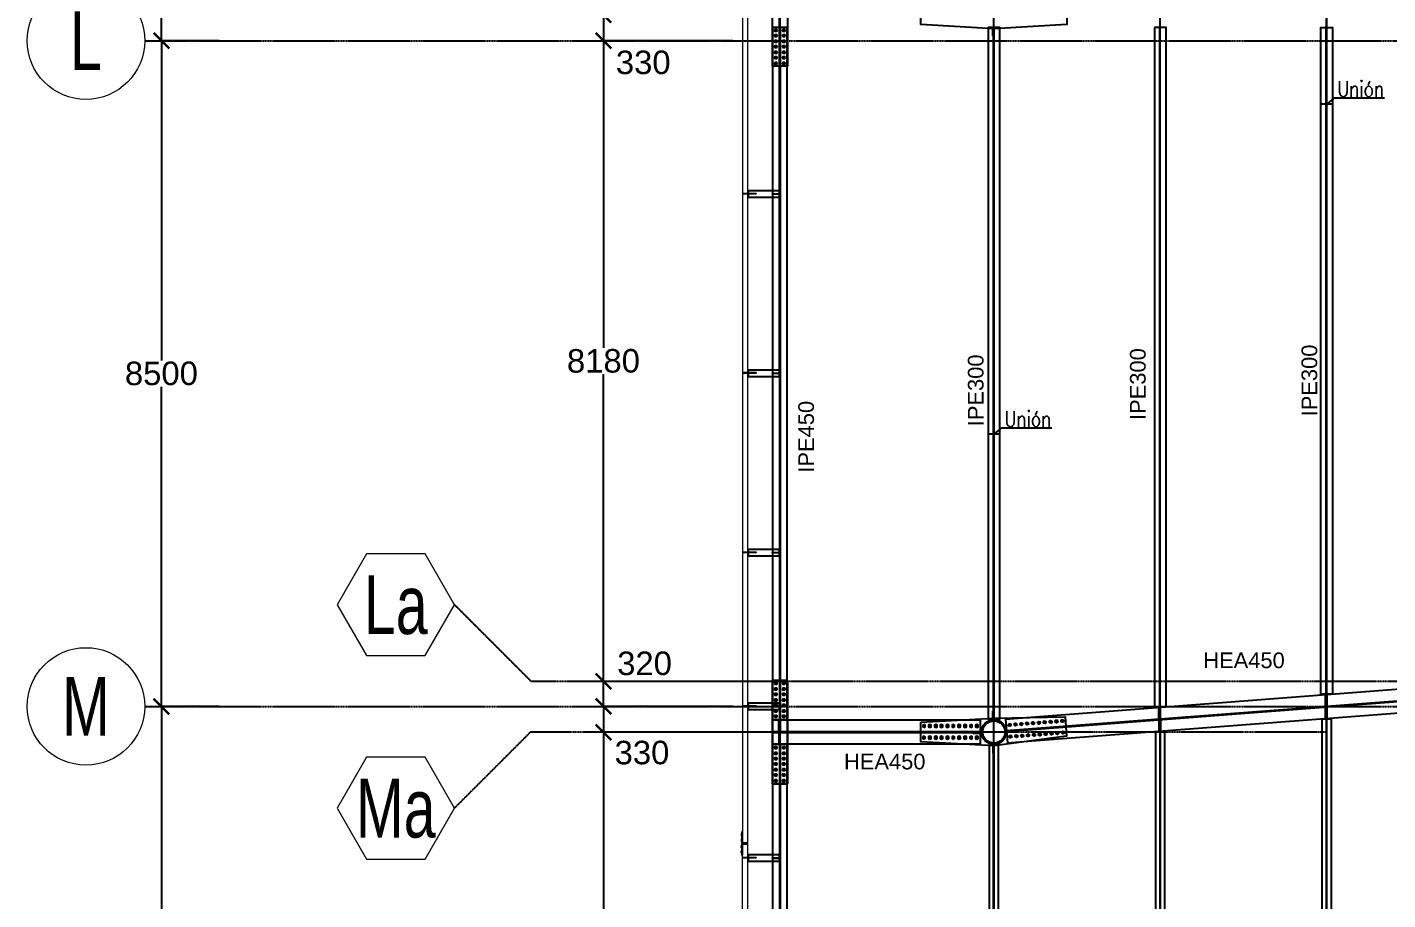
# Model space of a CAD drawing. Header units: millimetres. Extents: x -12345 to 95575, y -10691 to 31862.
# Drawn here: x -12345 to 5030, y 6031 to 17172 of the extents above; entities that cross this region are included whole.
import ezdxf
from ezdxf.enums import TextEntityAlignment as Align

# ---------------------------------------------------------------- set-up
doc = ezdxf.new("R2010")
doc.units = ezdxf.units.MM
doc.header["$LTSCALE"] = 0.9
doc.linetypes.add('DXK_LINE_DOT3', pattern=[5.9187, 2.979, -0.9799, 0.9799, -0.9799])
doc.layers.get('0').update_dxf_attribs({"color": 255})
for name, color, linetype, lineweight in [('0-1', 7, 'Continuous', 5), ('E_COLUMNAS-1', 1, 'Continuous', 25), ('E_TEXTO', 3, 'Continuous', 9), ('HCB_EJES', 1, 'DXK_LINE_DOT3', 9)]:
    doc.layers.add(name, color=color, linetype=linetype, lineweight=lineweight)
for name, color, linetype in [('COTAS', 8, 'Continuous'), ('HCB-EJES', 1, 'Continuous'), ('HCB-ROTULOS', 2, 'Continuous'), ('HCB_ALMA', 8, 'Continuous'), ('HCB_VIGAS', 4, 'Continuous'), ('UNIÒN', 6, 'Continuous')]:
    doc.layers.add(name, color=color, linetype=linetype)
doc.styles.add('CNI_COTAS', font='romans.shx', dxfattribs={"width": 0.8})
doc.styles.add('VERDANA', font='arial.ttf')
doc.dimstyles.new('1.125', dxfattribs={"dimscale": 0, "dimtxt": 300, "dimasz": 200, "dimexe": 4, "dimexo": 4, "dimgap": 15, "dimtad": 0, "dimdec": 0, "dimzin": 4, "dimdsep": 46, "dimtxsty": 'VERDANA', "dimblk": 'ARCHTICK', "dimcen": -10, "dimclrd": 256, "dimclrt": 3, "dimadec": 0, "dimazin": 0, "dimtfac": 1, "dimtdec": 0, "dimtmove": 2, "dimatfit": 0, "dimldrblk": 'OBLIQUE', "dimfxl": 0.05, "dimtolj": 1, "dimtzin": 0, "dimarcsym": 0})
doc.dimstyles.new('UNIÒN', dxfattribs={"dimscale": 0, "dimtxt": 200, "dimasz": 60, "dimexe": 4, "dimexo": 4, "dimgap": 15, "dimtad": 1, "dimdec": 0, "dimzin": 4, "dimdsep": 46, "dimtxsty": 'CNI_COTAS', "dimcen": -0.09, "dimclrd": 6, "dimclrt": 3, "dimadec": 0, "dimazin": 0, "dimtfac": 1, "dimtdec": 0, "dimtmove": 2, "dimatfit": 0, "dimfxl": 0.05, "dimtolj": 1, "dimtzin": 0, "dimarcsym": 0})

# ---------------------------------------------------------------- blocks, each defined once
blk = doc.blocks.new('_ArchTick')
at = {"color": 0, "linetype": 'ByBlock', "const_width": 0.15}
blk.add_lwpolyline([(-0.5, -0.5), (0.5, 0.5)], dxfattribs=at)
blk = doc.blocks.new('*D101')
at = {"layer": 'COTAS', "color": 0, "lineweight": -2, "transparency": 16777216}
for p, q in [((-3334, 8170), (-4990, 8170)), ((-3334, 1600), (-4990, 1600))]:
    blk.add_line(p, q, dxfattribs=at)
at = {"layer": 'COTAS', "lineweight": -2, "transparency": 16777216}
for p, q in [((-4986, 8170), (-4986, 5053)), ((-4986, 1600), (-4986, 4717))]:
    blk.add_line(p, q, dxfattribs=at)
at = {"layer": 'Defpoints', "color": 0, "transparency": 16777216}
for p in [(-4986, 8170), (-3330, 8170), (-3330, 1600)]:
    blk.add_point(p, dxfattribs=at)
at = {"layer": 'COTAS', "lineweight": -2, "transparency": 16777216, "xscale": 200, "yscale": 200, "zscale": 200}
for p, rotation in [((-4986, 8170), 90), ((-4986, 1600), 270)]:
    blk.add_blockref('_ArchTick', p, dxfattribs=dict(at, rotation=rotation))
at = {"layer": 'COTAS', "color": 3, "transparency": 16777216, "insert": (-4986, 4885), "char_height": 300, "attachment_point": 5, "rotation": 0.1, "style": 'VERDANA'}
blk.add_mtext('\\A1;6570', dxfattribs=at)
blk = doc.blocks.new('_Oblique')
at = {"color": 0, "linetype": 'ByBlock', "lineweight": -2}
blk.add_line((-0.5, -0.5), (0.5, 0.5), dxfattribs=at)
blk = doc.blocks.new('*D102')
at = {"layer": 'COTAS', "color": 0, "lineweight": -2, "transparency": 16777216}
for p, q in [((-3334, 17000), (-4990, 17000)), ((-3334, 8820), (-4990, 8820))]:
    blk.add_line(p, q, dxfattribs=at)
at = {"layer": 'COTAS', "lineweight": -2, "transparency": 16777216}
for p, q in [((-4986, 17000), (-4986, 13078)), ((-4986, 8820), (-4986, 12742))]:
    blk.add_line(p, q, dxfattribs=at)
at = {"layer": 'Defpoints', "color": 0, "transparency": 16777216}
for p in [(-4986, 17000), (-3330, 17000), (-3330, 8820)]:
    blk.add_point(p, dxfattribs=at)
at = {"layer": 'COTAS', "lineweight": -2, "transparency": 16777216, "xscale": 200, "yscale": 200, "zscale": 200}
for p, rotation in [((-4986, 17000), 90), ((-4986, 8820), 270)]:
    blk.add_blockref('_ArchTick', p, dxfattribs=dict(at, rotation=rotation))
at = {"layer": 'COTAS', "color": 3, "transparency": 16777216, "insert": (-4986, 12910), "char_height": 300, "attachment_point": 5, "rotation": 0.1, "style": 'VERDANA'}
blk.add_mtext('\\A1;8180', dxfattribs=at)
blk = doc.blocks.new('*D76')
at = {"layer": 'COTAS', "lineweight": -2, "transparency": 16777216}
for p, q in [((-4986, 8500), (-4986, 8700)), ((-4986, 8500), (-4986, 8170)), ((-4986, 8170), (-4986, 7970))]:
    blk.add_line(p, q, dxfattribs=at)
at = {"layer": 'COTAS', "color": 0, "lineweight": -2, "transparency": 16777216}
for p, q in [((-3334, 8500), (-4990, 8500)), ((-3334, 8170), (-4990, 8170))]:
    blk.add_line(p, q, dxfattribs=at)
at = {"layer": 'Defpoints', "color": 0, "transparency": 16777216}
for p in [(-3330, 8500), (-4986, 8170), (-3330, 8170)]:
    blk.add_point(p, dxfattribs=at)
at = {"layer": 'COTAS', "lineweight": -2, "transparency": 16777216, "xscale": 200, "yscale": 200, "zscale": 200}
for p, rotation in [((-4986, 8500), 270), ((-4986, 8170), 90)]:
    blk.add_blockref('_ArchTick', p, dxfattribs=dict(at, rotation=rotation))
at = {"layer": 'COTAS', "color": 3, "transparency": 16777216, "insert": (-4494, 7909), "char_height": 300, "attachment_point": 5, "rotation": 0.1, "style": 'VERDANA'}
blk.add_mtext('\\A1;330', dxfattribs=at)
blk = doc.blocks.new('*D77')
at = {"layer": 'COTAS', "lineweight": -2, "transparency": 16777216}
for p, q in [((-4986, 8820), (-4986, 9020)), ((-4986, 8500), (-4986, 8820)), ((-4986, 8500), (-4986, 8300))]:
    blk.add_line(p, q, dxfattribs=at)
at = {"layer": 'COTAS', "color": 0, "lineweight": -2, "transparency": 16777216}
for p, q in [((-3334, 8820), (-4990, 8820)), ((-3334, 8500), (-4990, 8500))]:
    blk.add_line(p, q, dxfattribs=at)
at = {"layer": 'Defpoints', "color": 0, "transparency": 16777216}
for p in [(-4986, 8820), (-3330, 8820), (-3330, 8500)]:
    blk.add_point(p, dxfattribs=at)
at = {"layer": 'COTAS', "lineweight": -2, "transparency": 16777216, "xscale": 200, "yscale": 200, "zscale": 200}
for p, rotation in [((-4986, 8820), 270), ((-4986, 8500), 90)]:
    blk.add_blockref('_ArchTick', p, dxfattribs=dict(at, rotation=rotation))
at = {"layer": 'COTAS', "color": 3, "transparency": 16777216, "insert": (-4461, 9048), "char_height": 300, "attachment_point": 5, "rotation": 0.1, "style": 'VERDANA'}
blk.add_mtext('\\A1;320', dxfattribs=at)
blk = doc.blocks.new('*D83')
at = {"layer": 'COTAS', "lineweight": -2, "transparency": 16777216}
for p, q in [((-4986, 17330), (-4986, 17530)), ((-4986, 17330), (-4986, 17000)), ((-4986, 17000), (-4986, 16800))]:
    blk.add_line(p, q, dxfattribs=at)
at = {"layer": 'COTAS', "color": 0, "lineweight": -2, "transparency": 16777216}
for p, q in [((-3334, 17330), (-4990, 17330)), ((-3334, 17000), (-4990, 17000))]:
    blk.add_line(p, q, dxfattribs=at)
at = {"layer": 'Defpoints', "color": 0, "transparency": 16777216}
for p in [(-3330, 17330), (-4986, 17000), (-3330, 17000)]:
    blk.add_point(p, dxfattribs=at)
at = {"layer": 'COTAS', "lineweight": -2, "transparency": 16777216, "xscale": 200, "yscale": 200, "zscale": 200}
for p, rotation in [((-4986, 17330), 270), ((-4986, 17000), 90)]:
    blk.add_blockref('_ArchTick', p, dxfattribs=dict(at, rotation=rotation))
at = {"layer": 'COTAS', "color": 3, "transparency": 16777216, "insert": (-4478, 16721), "char_height": 300, "attachment_point": 5, "rotation": 0.1, "style": 'VERDANA'}
blk.add_mtext('\\A1;330', dxfattribs=at)
blk = doc.blocks.new('*D85')
at = {"layer": 'COTAS', "color": 0, "lineweight": -2, "transparency": 16777216}
for p, q in [((-9892, 25500), (-10635, 25500)), ((-9892, 17000), (-10635, 17000))]:
    blk.add_line(p, q, dxfattribs=at)
at = {"layer": 'COTAS', "lineweight": -2, "transparency": 16777216}
for p, q in [((-10631, 25500), (-10631, 21418)), ((-10631, 17000), (-10631, 21082))]:
    blk.add_line(p, q, dxfattribs=at)
at = {"layer": 'Defpoints', "color": 0, "transparency": 16777216}
for p in [(-10631, 25500), (-9888, 25500), (-9888, 17000)]:
    blk.add_point(p, dxfattribs=at)
at = {"layer": 'COTAS', "lineweight": -2, "transparency": 16777216, "xscale": 200, "yscale": 200, "zscale": 200}
for p, rotation in [((-10631, 25500), 90), ((-10631, 17000), 270)]:
    blk.add_blockref('_ArchTick', p, dxfattribs=dict(at, rotation=rotation))
at = {"layer": 'COTAS', "color": 3, "transparency": 16777216, "insert": (-10631, 21250), "char_height": 300, "attachment_point": 5, "rotation": 0.1, "style": 'VERDANA'}
blk.add_mtext('\\A1;8500', dxfattribs=at)
blk = doc.blocks.new('*D86')
at = {"layer": 'COTAS', "color": 0, "lineweight": -2, "transparency": 16777216}
for p, q in [((-9892, 17000), (-10635, 17000)), ((-9892, 8500), (-10635, 8500))]:
    blk.add_line(p, q, dxfattribs=at)
at = {"layer": 'COTAS', "lineweight": -2, "transparency": 16777216}
for p, q in [((-10631, 17000), (-10631, 12918)), ((-10631, 8500), (-10631, 12582))]:
    blk.add_line(p, q, dxfattribs=at)
at = {"layer": 'Defpoints', "color": 0, "transparency": 16777216}
for p in [(-9888, 17000), (-10631, 8500), (-9888, 8500)]:
    blk.add_point(p, dxfattribs=at)
at = {"layer": 'COTAS', "lineweight": -2, "transparency": 16777216, "xscale": 200, "yscale": 200, "zscale": 200}
for p, rotation in [((-10631, 17000), 90), ((-10631, 8500), 270)]:
    blk.add_blockref('_ArchTick', p, dxfattribs=dict(at, rotation=rotation))
at = {"layer": 'COTAS', "color": 3, "transparency": 16777216, "insert": (-10631, 12750), "char_height": 300, "attachment_point": 5, "rotation": 0.1, "style": 'VERDANA'}
blk.add_mtext('\\A1;8500', dxfattribs=at)
blk = doc.blocks.new('*D87')
at = {"layer": 'COTAS', "color": 0, "lineweight": -2, "transparency": 16777216}
for p, q in [((-9892, 8500), (-10635, 8500)), ((-9892, 0), (-10635, 0))]:
    blk.add_line(p, q, dxfattribs=at)
at = {"layer": 'COTAS', "lineweight": -2, "transparency": 16777216}
for p, q in [((-10631, 8500), (-10631, 4418)), ((-10631, 0), (-10631, 4082))]:
    blk.add_line(p, q, dxfattribs=at)
at = {"layer": 'Defpoints', "color": 0, "transparency": 16777216}
for p in [(-10631, 8500), (-9888, 8500), (-9888, 0)]:
    blk.add_point(p, dxfattribs=at)
at = {"layer": 'COTAS', "lineweight": -2, "transparency": 16777216, "xscale": 200, "yscale": 200, "zscale": 200}
for p, rotation in [((-10631, 8500), 90), ((-10631, 0), 270)]:
    blk.add_blockref('_ArchTick', p, dxfattribs=dict(at, rotation=rotation))
at = {"layer": 'COTAS', "color": 3, "transparency": 16777216, "insert": (-10631, 4250), "char_height": 300, "attachment_point": 5, "rotation": 0.1, "style": 'VERDANA'}
blk.add_mtext('\\A1;8500', dxfattribs=at)

msp = doc.modelspace()

# ---------------------------------------------------------------- linework, layer by layer
at = {"color": 1, "linetype": 'Continuous'}
for centre, radius, start, end in [((-2783.1, 17132.5), 11, 108, 288), ((-2783.1, 17062.5), 11, 108, 288), ((-2783.1, 17132.5), 10, 0, 180), ((-2783.1, 17132.5), 10, 180, 0), ((-2783.1, 17062.5), 10, 0, 180), ((-2783.1, 17062.5), 10, 180, 0), ((-2783.1, 17132.5), 11, 288, 108), ((-2783.1, 17062.5), 11, 288, 108), ((-2683.1, 17132.5), 11, 108, 288), ((-2683.1, 17062.5), 11, 108, 288), ((-2683.1, 17132.5), 10, 0, 180), ((-2683.1, 17132.5), 10, 180, 0), ((-2683.1, 17062.5), 10, 0, 180), ((-2683.1, 17062.5), 10, 180, 0), ((-2683.1, 17132.5), 11, 288, 108), ((-2683.1, 17062.5), 11, 288, 108), ((-2783.1, 16992.5), 11, 108, 288), ((-2783.1, 16922.5), 11, 108, 288), ((-2783.1, 16852.5), 11, 108, 288), ((-2783.1, 16992.5), 10, 0, 180), ((-2783.1, 16992.5), 10, 180, 0), ((-2783.1, 16922.5), 10, 0, 180), ((-2783.1, 16922.5), 10, 180, 0), ((-2783.1, 16852.5), 10, 0, 180), ((-2783.1, 16992.5), 11, 288, 108), ((-2783.1, 16922.5), 11, 288, 108), ((-2783.1, 16852.5), 11, 288, 108), ((-2683.1, 16992.5), 11, 108, 288), ((-2683.1, 16922.5), 11, 108, 288), ((-2683.1, 16852.5), 11, 108, 288), ((-2683.1, 16992.5), 10, 0, 180), ((-2683.1, 16992.5), 10, 180, 0), ((-2683.1, 16922.5), 10, 0, 180), ((-2683.1, 16922.5), 10, 180, 0), ((-2683.1, 16852.5), 10, 0, 180), ((-2683.1, 16992.5), 11, 288, 108), ((-2683.1, 16922.5), 11, 288, 108), ((-2683.1, 16852.5), 11, 288, 108), ((-2783.1, 16782.5), 11, 108, 288), ((-2783.1, 16712.5), 11, 108, 288), ((-2783.1, 16852.5), 10, 180, 0), ((-2783.1, 16782.5), 10, 0, 180), ((-2783.1, 16782.5), 10, 180, 0), ((-2783.1, 16712.5), 10, 0, 180), ((-2783.1, 16712.5), 10, 180, 0), ((-2783.1, 16782.5), 11, 288, 108), ((-2783.1, 16712.5), 11, 288, 108), ((-2683.1, 16782.5), 11, 108, 288), ((-2683.1, 16712.5), 11, 108, 288), ((-2683.1, 16852.5), 10, 180, 0), ((-2683.1, 16782.5), 10, 0, 180), ((-2683.1, 16782.5), 10, 180, 0), ((-2683.1, 16712.5), 10, 0, 180), ((-2683.1, 16712.5), 10, 180, 0), ((-2683.1, 16782.5), 11, 288, 108), ((-2683.1, 16712.5), 11, 288, 108), ((-2783.3, 8793.2), 11, 108, 288), ((-2783.3, 8723.2), 11, 108, 288), ((-2783.3, 8793.2), 10, 0, 180), ((-2783.3, 8793.2), 10, 180, 0), ((-2783.3, 8723.2), 10, 0, 180), ((-2783.3, 8723.2), 10, 180, 0), ((-2783.3, 8793.2), 11, 288, 108), ((-2783.3, 8723.2), 11, 288, 108), ((-2683.3, 8793.2), 11, 108, 288), ((-2683.3, 8723.2), 11, 108, 288), ((-2683.3, 8793.2), 10, 0, 180), ((-2683.3, 8793.2), 10, 180, 0), ((-2683.3, 8723.2), 10, 0, 180), ((-2683.3, 8723.2), 10, 180, 0), ((-2683.3, 8793.2), 11, 288, 108), ((-2683.3, 8723.2), 11, 288, 108), ((-2783.3, 8653.2), 11, 108, 288), ((-2783.3, 8583.2), 11, 108, 288), ((-2783.3, 8513.2), 11, 108, 288), ((-2783.3, 8653.2), 10, 0, 180), ((-2783.3, 8653.2), 10, 180, 0), ((-2783.3, 8583.2), 10, 0, 180), ((-2783.3, 8583.2), 10, 180, 0), ((-2783.3, 8513.2), 10, 0, 180), ((-2783.3, 8653.2), 11, 288, 108), ((-2783.3, 8583.2), 11, 288, 108), ((-2783.3, 8513.2), 11, 288, 108), ((-2683.3, 8653.2), 11, 108, 288), ((-2683.3, 8583.2), 11, 108, 288), ((-2683.3, 8513.2), 11, 108, 288), ((-2683.3, 8653.2), 10, 0, 180), ((-2683.3, 8653.2), 10, 180, 0), ((-2683.3, 8583.2), 10, 0, 180), ((-2683.3, 8583.2), 10, 180, 0), ((-2683.3, 8513.2), 10, 0, 180), ((-2683.3, 8653.2), 11, 288, 108), ((-2683.3, 8583.2), 11, 288, 108), ((-2683.3, 8513.2), 11, 288, 108), ((-2783.3, 8443.2), 11, 108, 288), ((-2783.3, 8373.2), 11, 108, 288), ((-2783.3, 8513.2), 10, 180, 0), ((-2783.3, 8443.2), 10, 0, 180), ((-2783.3, 8443.2), 10, 180, 0), ((-2783.3, 8373.2), 10, 0, 180), ((-2783.3, 8373.2), 10, 180, 0), ((-2783.3, 8443.2), 11, 288, 108), ((-2783.3, 8373.2), 11, 288, 108), ((-2683.3, 8443.2), 11, 108, 288), ((-2683.3, 8373.2), 11, 108, 288), ((-2683.3, 8513.2), 10, 180, 0), ((-2683.3, 8443.2), 10, 0, 180), ((-2683.3, 8443.2), 10, 180, 0), ((-2683.3, 8373.2), 10, 0, 180), ((-2683.3, 8373.2), 10, 180, 0), ((-2683.3, 8443.2), 11, 288, 108), ((-2683.3, 8373.2), 11, 288, 108), ((-892.5, 8250.4), 12, 0.0268, 180.0268), ((-892.5, 8250.4), 12, 180.0268, 0.0268), ((-892.5, 8250.4), 11, 120.0268, 300.0268), ((-892.5, 8250.4), 11, 300.0268, 120.0268), ((-817.5, 8250.5), 12, 0.0268, 180.0268), ((-817.5, 8250.5), 12, 180.0268, 0.0268), ((-817.5, 8250.5), 11, 120.0268, 300.0268), ((-817.5, 8250.5), 11, 300.0268, 120.0268), ((-742.5, 8250.5), 12, 0.0268, 180.0268), ((-742.5, 8250.5), 12, 180.0268, 0.0268), ((-742.5, 8250.5), 11, 120.0268, 300.0268), ((-742.5, 8250.5), 11, 300.0268, 120.0268), ((-667.5, 8250.5), 12, 0.0268, 180.0268), ((-667.5, 8250.5), 12, 180.0268, 0.0268), ((-667.5, 8250.5), 11, 120.0268, 300.0268), ((-667.5, 8250.5), 11, 300.0268, 120.0268), ((-592.5, 8250.6), 12, 0.0268, 180.0268), ((-592.5, 8250.6), 12, 180.0268, 0.0268), ((-592.5, 8250.6), 11, 120.0268, 300.0268), ((-592.5, 8250.6), 11, 300.0268, 120.0268), ((-517.5, 8250.6), 12, 0.0268, 180.0268), ((-517.5, 8250.6), 12, 180.0268, 0.0268), ((-517.5, 8250.6), 11, 120.0268, 300.0268), ((-517.5, 8250.6), 11, 300.0268, 120.0268), ((-442.5, 8250.6), 12, 0.0268, 180.0268), ((-442.5, 8250.6), 12, 180.0268, 0.0268), ((-442.5, 8250.6), 11, 120.0268, 300.0268), ((-442.5, 8250.6), 11, 300.0268, 120.0268), ((-367.5, 8250.7), 12, 0.0268, 180.0268), ((-367.5, 8250.7), 12, 180.0268, 0.0268), ((-367.5, 8250.7), 11, 120.0268, 300.0268), ((-367.5, 8250.7), 11, 300.0268, 120.0268), ((-292.5, 8250.7), 12, 0.0268, 180.0268), ((-292.5, 8250.7), 12, 180.0268, 0.0268), ((-292.5, 8250.7), 11, 120.0268, 300.0268), ((-292.5, 8250.7), 11, 300.0268, 120.0268), ((-217.5, 8250.7), 12, 0.0268, 180.0268), ((-217.5, 8250.7), 12, 180.0268, 0.0268), ((-217.5, 8250.7), 11, 120.0268, 300.0268), ((-217.5, 8250.7), 11, 300.0268, 120.0268), ((200.8, 8263.6), 11.5, 22.37041, 202.37041), ((200.8, 8263.6), 11.5, 202.37041, 22.37041), ((200.8, 8263.6), 10, 94.37041, 274.37041), ((200.8, 8263.6), 10, 274.37041, 94.37041), ((275.5, 8269.3), 11.5, 22.37041, 202.37041), ((275.5, 8269.3), 11.5, 202.37041, 22.37041), ((275.5, 8269.3), 10, 94.37041, 274.37041), ((275.5, 8269.3), 10, 274.37041, 94.37041), ((350.3, 8275), 11.5, 22.37041, 202.37041), ((350.3, 8275), 11.5, 202.37041, 22.37041), ((350.3, 8275), 10, 94.37041, 274.37041), ((350.3, 8275), 10, 274.37041, 94.37041), ((425.1, 8280.7), 11.5, 22.37041, 202.37041), ((425.1, 8280.7), 11.5, 202.37041, 22.37041), ((425.1, 8280.7), 10, 94.37041, 274.37041), ((425.1, 8280.7), 10, 274.37041, 94.37041), ((499.9, 8286.4), 11.5, 22.37041, 202.37041), ((499.9, 8286.4), 11.5, 202.37041, 22.37041), ((499.9, 8286.4), 10, 94.37041, 274.37041), ((499.9, 8286.4), 10, 274.37041, 94.37041), ((574.7, 8292.1), 11.5, 22.37041, 202.37041), ((574.7, 8292.1), 11.5, 202.37041, 22.37041), ((574.7, 8292.1), 10, 94.37041, 274.37041), ((574.7, 8292.1), 10, 274.37041, 94.37041), ((649.4, 8297.9), 11.5, 22.37041, 202.37041), ((649.4, 8297.9), 11.5, 202.37041, 22.37041), ((649.4, 8297.9), 10, 94.37041, 274.37041), ((649.4, 8297.9), 10, 274.37041, 94.37041), ((724.2, 8303.6), 11.5, 22.37041, 202.37041), ((724.2, 8303.6), 11.5, 202.37041, 22.37041), ((724.2, 8303.6), 10, 94.37041, 274.37041), ((724.2, 8303.6), 10, 274.37041, 94.37041), ((799, 8309.3), 11.5, 22.37041, 202.37041), ((799, 8309.3), 11.5, 202.37041, 22.37041), ((799, 8309.3), 10, 94.37041, 274.37041), ((799, 8309.3), 10, 274.37041, 94.37041), ((810.4, 8159.7), 11.5, 22.37041, 202.37041), ((810.4, 8159.7), 10, 94.37041, 274.37041), ((810.4, 8159.7), 10, 274.37041, 94.37041), ((873.8, 8315), 11.5, 22.37041, 202.37041), ((873.8, 8315), 11.5, 202.37041, 22.37041), ((873.8, 8315), 10, 94.37041, 274.37041), ((873.8, 8315), 10, 274.37041, 94.37041), ((885.2, 8165.4), 11.5, 22.37041, 202.37041), ((885.2, 8165.4), 11.5, 202.37041, 22.37041), ((885.2, 8165.4), 10, 94.37041, 274.37041), ((885.2, 8165.4), 10, 274.37041, 94.37041), ((-892.4, 8100.4), 12, 0.0268, 180.0268), ((-892.4, 8100.4), 12, 180.0268, 0.0268), ((-892.4, 8100.4), 11, 120.0268, 300.0268), ((-892.4, 8100.4), 11, 300.0268, 120.0268), ((-817.4, 8100.5), 12, 0.0268, 180.0268), ((-817.4, 8100.5), 12, 180.0268, 0.0268), ((-817.4, 8100.5), 11, 120.0268, 300.0268), ((-817.4, 8100.5), 11, 300.0268, 120.0268), ((-742.4, 8100.5), 12, 0.0268, 180.0268), ((-742.4, 8100.5), 12, 180.0268, 0.0268), ((-742.4, 8100.5), 11, 120.0268, 300.0268), ((-742.4, 8100.5), 11, 300.0268, 120.0268), ((-667.4, 8100.5), 12, 0.0268, 180.0268), ((-667.4, 8100.5), 12, 180.0268, 0.0268), ((-667.4, 8100.5), 11, 120.0268, 300.0268), ((-667.4, 8100.5), 11, 300.0268, 120.0268), ((-592.4, 8100.6), 12, 0.0268, 180.0268), ((-592.4, 8100.6), 12, 180.0268, 0.0268), ((-592.4, 8100.6), 11, 120.0268, 300.0268), ((-592.4, 8100.6), 11, 300.0268, 120.0268), ((-517.4, 8100.6), 12, 0.0268, 180.0268), ((-517.4, 8100.6), 12, 180.0268, 0.0268), ((-517.4, 8100.6), 11, 120.0268, 300.0268), ((-517.4, 8100.6), 11, 300.0268, 120.0268), ((-442.4, 8100.6), 12, 0.0268, 180.0268), ((-442.4, 8100.6), 12, 180.0268, 0.0268), ((-442.4, 8100.6), 11, 120.0268, 300.0268), ((-442.4, 8100.6), 11, 300.0268, 120.0268), ((-367.4, 8100.7), 12, 0.0268, 180.0268), ((-367.4, 8100.7), 12, 180.0268, 0.0268), ((-367.4, 8100.7), 11, 120.0268, 300.0268), ((-367.4, 8100.7), 11, 300.0268, 120.0268), ((-292.4, 8100.7), 12, 0.0268, 180.0268), ((-292.4, 8100.7), 12, 180.0268, 0.0268), ((-292.4, 8100.7), 11, 120.0268, 300.0268), ((-292.4, 8100.7), 11, 300.0268, 120.0268), ((-217.4, 8100.7), 12, 0.0268, 180.0268), ((-217.4, 8100.7), 12, 180.0268, 0.0268), ((-217.4, 8100.7), 11, 120.0268, 300.0268), ((-217.4, 8100.7), 11, 300.0268, 120.0268), ((212.2, 8114), 11.5, 22.37041, 202.37041), ((212.2, 8114), 11.5, 202.37041, 22.37041), ((212.2, 8114), 10, 94.37041, 274.37041), ((212.2, 8114), 10, 274.37041, 94.37041), ((287, 8119.7), 11.5, 22.37041, 202.37041), ((287, 8119.7), 11.5, 202.37041, 22.37041), ((287, 8119.7), 10, 94.37041, 274.37041), ((287, 8119.7), 10, 274.37041, 94.37041), ((361.7, 8125.4), 11.5, 22.37041, 202.37041), ((361.7, 8125.4), 11.5, 202.37041, 22.37041), ((361.7, 8125.4), 10, 94.37041, 274.37041), ((361.7, 8125.4), 10, 274.37041, 94.37041), ((436.5, 8131.1), 11.5, 22.37041, 202.37041), ((436.5, 8131.1), 11.5, 202.37041, 22.37041), ((436.5, 8131.1), 10, 94.37041, 274.37041), ((436.5, 8131.1), 10, 274.37041, 94.37041), ((511.3, 8136.9), 11.5, 22.37041, 202.37041), ((511.3, 8136.9), 11.5, 202.37041, 22.37041), ((511.3, 8136.9), 10, 94.37041, 274.37041), ((511.3, 8136.9), 10, 274.37041, 94.37041), ((586.1, 8142.6), 11.5, 22.37041, 202.37041), ((586.1, 8142.6), 11.5, 202.37041, 22.37041), ((586.1, 8142.6), 10, 94.37041, 274.37041), ((586.1, 8142.6), 10, 274.37041, 94.37041), ((660.9, 8148.3), 11.5, 22.37041, 202.37041), ((660.9, 8148.3), 11.5, 202.37041, 22.37041), ((660.9, 8148.3), 10, 94.37041, 274.37041), ((660.9, 8148.3), 10, 274.37041, 94.37041), ((735.7, 8154), 11.5, 22.37041, 202.37041), ((735.7, 8154), 11.5, 202.37041, 22.37041), ((735.7, 8154), 10, 94.37041, 274.37041), ((735.7, 8154), 10, 274.37041, 94.37041), ((810.4, 8159.7), 11.5, 202.37041, 22.37041), ((-2783.3, 7972.8), 11, 108, 288), ((-2783.3, 7902.8), 11, 108, 288), ((-2783.3, 7832.8), 11, 108, 288), ((-2783.3, 7972.8), 10, 0, 180), ((-2783.3, 7972.8), 10, 180, 0), ((-2783.3, 7902.8), 10, 0, 180), ((-2783.3, 7902.8), 10, 180, 0), ((-2783.3, 7832.8), 10, 0, 180), ((-2783.3, 7832.8), 10, 180, 0), ((-2783.3, 7972.8), 11, 288, 108), ((-2783.3, 7902.8), 11, 288, 108), ((-2783.3, 7832.8), 11, 288, 108), ((-2683.3, 7972.8), 11, 108, 288), ((-2683.3, 7902.8), 11, 108, 288), ((-2683.3, 7832.8), 11, 108, 288), ((-2683.3, 7972.8), 10, 0, 180), ((-2683.3, 7972.8), 10, 180, 0), ((-2683.3, 7902.8), 10, 0, 180), ((-2683.3, 7902.8), 10, 180, 0), ((-2683.3, 7832.8), 10, 0, 180), ((-2683.3, 7832.8), 10, 180, 0), ((-2683.3, 7972.8), 11, 288, 108), ((-2683.3, 7902.8), 11, 288, 108), ((-2683.3, 7832.8), 11, 288, 108), ((-2783.3, 7762.8), 11, 108, 288), ((-2783.3, 7692.8), 11, 108, 288), ((-2783.3, 7762.8), 10, 0, 180), ((-2783.3, 7762.8), 10, 180, 0), ((-2783.3, 7692.8), 10, 0, 180), ((-2783.3, 7692.8), 10, 180, 0), ((-2783.3, 7762.8), 11, 288, 108), ((-2783.3, 7692.8), 11, 288, 108), ((-2683.3, 7762.8), 11, 108, 288), ((-2683.3, 7692.8), 11, 108, 288), ((-2683.3, 7762.8), 10, 0, 180), ((-2683.3, 7762.8), 10, 180, 0), ((-2683.3, 7692.8), 10, 0, 180), ((-2683.3, 7692.8), 10, 180, 0), ((-2683.3, 7762.8), 11, 288, 108), ((-2683.3, 7692.8), 11, 288, 108), ((-2783.3, 7622.8), 11, 108, 288), ((-2783.3, 7552.8), 11, 108, 288), ((-2783.3, 7622.8), 10, 0, 180), ((-2783.3, 7622.8), 10, 180, 0), ((-2783.3, 7552.8), 10, 0, 180), ((-2783.3, 7552.8), 10, 180, 0), ((-2783.3, 7622.8), 11, 288, 108), ((-2783.3, 7552.8), 11, 288, 108), ((-2683.3, 7622.8), 11, 108, 288), ((-2683.3, 7552.8), 11, 108, 288), ((-2683.3, 7622.8), 10, 0, 180), ((-2683.3, 7622.8), 10, 180, 0), ((-2683.3, 7552.8), 10, 0, 180), ((-2683.3, 7552.8), 10, 180, 0), ((-2683.3, 7622.8), 11, 288, 108), ((-2683.3, 7552.8), 11, 288, 108)]:
    msp.add_arc(centre, radius, start, end, dxfattribs=at)
at = {"layer": '0-1', "color": 8}
for p, q in [((-3211.2, 18745.1), (-3211.2, 6755.1)), ((-3146.2, 18745.1), (-3146.2, 6755.1)), ((-3211.2, 1066.6), (-3211.2, 6745.1)), ((-3146.2, 6745.1), (-3146.2, 1076.6))]:
    msp.add_line(p, q, dxfattribs=at)
at = {"layer": 'E_COLUMNAS-1'}
for radius in [152.5, 142.5]:
    msp.add_circle((0, 8172.9), radius, dxfattribs=at)
at = {"layer": 'HCB-EJES', "linetype": 'DXK_LINE_DOT3'}
for p, q in [((0, -3906.8), (0, 29407)), ((-10844.5, 17000), (94075, 17000)), ((-10844.5, 8500), (94075, 8500))]:
    msp.add_line(p, q, dxfattribs=at)
for points in [[(12399.2, 8820), (-5909.3, 8820), (-6888.4, 9799)], [(4250, 8170), (-5919.3, 8170), (-6888.4, 7201)]]:
    msp.add_lwpolyline(points, dxfattribs=at)
at = {"layer": 'HCB_ALMA'}
for p, q in [((-2740.2, 17170.2), (-2737.8, 8333)), ((-2730.8, 17170.2), (-2728.4, 8333)), ((-3.5, 8335.4), (-3.5, 17167.5)), ((3.5, 8335.4), (3.5, 17167.5)), ((2117.9, 8495.4), (2117.9, 17170.1)), ((2125, 8495.4), (2125, 17170.1)), ((4242.9, 8657.8), (4242.9, 17180.1)), ((4250, 8657.8), (4250, 17180.1)), ((157.6, 8191.1), (8244.9, 8809.2)), ((158.5, 8179.6), (8335.3, 8804.5)), ((-2828.1, 8178.7), (-166.1, 8178.7)), ((-2828.1, 8167.2), (-166.1, 8167.2)), ((2121.4, 1708.3), (2121.4, 8175.4)), ((2128.5, 1708.3), (2128.5, 8175.4)), ((4246.4, 1708.3), (4246.4, 8337.8)), ((4253.5, 1708.3), (4253.5, 8337.8)), ((-2737.8, 8013), (-2736.7, 1708.3)), ((-2728.4, 8013), (-2727.3, 1708.3)), ((-3, 1816.3), (-5, 8010.4)), ((3, 1816.3), (5, 8010.4))]:
    msp.add_line(p, q, dxfattribs=at)
at = {"layer": 'HCB_EJES', "color": 40, "linetype": 'ByBlock', "true_color": 0xf8d731}
for points in [[(-8013.4, 9149.5), (-7263.4, 9149.5), (-6888.4, 9799), (-7263.4, 10448.6), (-8013.4, 10448.6), (-8388.4, 9799)], [(-8013.4, 6551.4), (-7263.4, 6551.4), (-6888.4, 7201), (-7263.4, 7850.5), (-8013.4, 7850.5), (-8388.4, 7201)]]:
    msp.add_lwpolyline(points, close=True, dxfattribs=at)
for centre in [(-11594.5, 17000), (-11594.5, 8500)]:
    msp.add_circle(centre, 750, dxfattribs=at)
at = {"layer": 'HCB_VIGAS'}
for p, q in [((0, 16492.5), (0, 24684.1)), ((0, 16330), (0, 18330)), ((0, 7335.4), (0, 18167.5)), ((-3193.7, 15043.8), (-3193.7, 15049.8)), ((-3146.2, 15043.8), (-3146.2, 15049.8)), ((-3133.7, 15043.8), (-3133.7, 15049.8)), ((-3053.7, 15043.8), (-3053.7, 15049.8)), ((-2757.8, 15038.3), (-2757.8, 15044.3)), ((-3193.7, 12755.3), (-3193.7, 12761.3)), ((-3146.2, 12755.3), (-3146.2, 12761.3)), ((-3133.7, 12755.3), (-3133.7, 12761.3)), ((-3053.7, 12755.3), (-3053.7, 12761.3)), ((-2757.8, 12749.8), (-2757.8, 12755.8)), ((-3193.7, 10465.4), (-3193.7, 10471.4)), ((-3146.2, 10465.4), (-3146.2, 10471.4)), ((-3133.7, 10465.4), (-3133.7, 10471.4)), ((-3053.7, 10465.4), (-3053.7, 10471.4)), ((-2757.8, 10459.9), (-2757.8, 10465.9)), ((0, 7172.9), (0, 9172.9)), ((0, 816.3), (0, 9010.4)), ((-3193.7, 8502.5), (-3193.7, 8508.5)), ((-3146.2, 8502.5), (-3146.2, 8508.5)), ((-3133.7, 8502.5), (-3133.7, 8508.5)), ((-3053.7, 8502.5), (-3053.7, 8508.5)), ((-2757.8, 8497), (-2757.8, 8503)), ((151.4, 8178.8), (151.9, 8178.8)), ((-3225.1, 6865.3), (-3217.2, 6865.3)), ((-3225.1, 6854.9), (-3217.2, 6854.9)), ((-3225.1, 6795.3), (-3217.2, 6795.3)), ((-3225.1, 6784.9), (-3217.2, 6784.9)), ((-3225.1, 6715.3), (-3217.2, 6715.3)), ((-3225.1, 6704.9), (-3217.2, 6704.9)), ((-3225.1, 6645.3), (-3217.2, 6645.3)), ((-3225.1, 6634.9), (-3217.2, 6634.9)), ((-3193.7, 6565.7), (-3193.7, 6571.7)), ((-3146.2, 6565.7), (-3146.2, 6571.7)), ((-3133.7, 6565.7), (-3133.7, 6571.7)), ((-3053.7, 6565.7), (-3053.7, 6571.7)), ((-2757.6, 6560.1), (-2757.6, 6566.1))]:
    msp.add_line(p, q, dxfattribs=at)
for points in [[(-2828, 17992.7), (-2637, 17992.5), (-2635.7, 16672.9), (-2828, 16672.7)], [(-2828, 17992.7), (-2637, 17992.5), (-2635.7, 16672.9), (-2828, 16672.7)], [(-932.2, 17457.8), (0, 17507.7), (932.5, 17456.8), (932.5, 17206.8), (0, 17152.7), (-932.2, 17207.8)], [(-932.2, 17457.8), (0, 17507.7), (932.5, 17456.8), (932.5, 17206.8), (0, 17152.7), (-932.2, 17207.8)], [(-2730.8, 17316.9), (-2740.8, 17316.9), (-2740.8, 17170.2), (-2730.8, 17170.2)], [(2117.9, 17170.1), (2125, 17170.1), (2125, 17314.4), (2117.9, 17314.4)], [(4242.9, 17170.3), (4250, 17170.3), (4250, 17314.6), (4242.9, 17314.6)], [(-2638.1, 16672.9), (-2638.1, 17170.2), (-2828, 17170.2), (-2828.1, 17170.2), (-2828.1, 8833), (-2828.1, 8333), (-2638.1, 8333), (-2638.1, 8832.8)], [(-2765.8, 17132.5), (-2774.5, 17117.5), (-2791.8, 17117.5), (-2800.5, 17132.5), (-2791.8, 17147.5), (-2774.5, 17147.5)], [(-2765.8, 17062.5), (-2774.5, 17047.5), (-2791.8, 17047.5), (-2800.5, 17062.5), (-2791.8, 17077.5), (-2774.5, 17077.5)], [(-2665.8, 17132.5), (-2674.5, 17117.5), (-2691.8, 17117.5), (-2700.5, 17132.5), (-2691.8, 17147.5), (-2674.5, 17147.5)], [(-2665.8, 17062.5), (-2674.5, 17047.5), (-2691.8, 17047.5), (-2700.5, 17062.5), (-2691.8, 17077.5), (-2674.5, 17077.5)], [(75, 17157.1), (75, 17167.5), (-75, 17167.5), (-75, 17157.2), (-75, 8346.2), (-75, 8335.4), (75, 8335.4), (75, 8351.9)], [(-13.5, 17062.8), (-13.5, 17066.5), (-13.5, 17172.8), (-3.5, 17172.8), (-3.5, 17067.4), (-3.5, 17062.8)], [(2050, 17170.1), (2050, 8495.4), (2200, 8495.4), (2200, 17170.1)], [(4175, 8657.8), (4175, 17170.1), (4325, 17170.1), (4325, 8657.8)], [(-2765.8, 16992.5), (-2774.5, 16977.5), (-2791.8, 16977.5), (-2800.5, 16992.5), (-2791.8, 17007.5), (-2774.5, 17007.5)], [(-2765.8, 16922.5), (-2774.5, 16907.5), (-2791.8, 16907.5), (-2800.5, 16922.5), (-2791.8, 16937.5), (-2774.5, 16937.5)], [(-2765.8, 16852.5), (-2774.5, 16837.5), (-2791.8, 16837.5), (-2800.5, 16852.5), (-2791.8, 16867.5), (-2774.5, 16867.5)], [(-2665.8, 16992.5), (-2674.5, 16977.5), (-2691.8, 16977.5), (-2700.5, 16992.5), (-2691.8, 17007.5), (-2674.5, 17007.5)], [(-2665.8, 16922.5), (-2674.5, 16907.5), (-2691.8, 16907.5), (-2700.5, 16922.5), (-2691.8, 16937.5), (-2674.5, 16937.5)], [(-2665.8, 16852.5), (-2674.5, 16837.5), (-2691.8, 16837.5), (-2700.5, 16852.5), (-2691.8, 16867.5), (-2674.5, 16867.5)], [(-2765.8, 16782.5), (-2774.5, 16767.5), (-2791.8, 16767.5), (-2800.5, 16782.5), (-2791.8, 16797.5), (-2774.5, 16797.5)], [(-2765.8, 16712.5), (-2774.5, 16697.5), (-2791.8, 16697.5), (-2800.5, 16712.5), (-2791.8, 16727.5), (-2774.5, 16727.5)], [(-2665.8, 16782.5), (-2674.5, 16767.5), (-2691.8, 16767.5), (-2700.5, 16782.5), (-2691.8, 16797.5), (-2674.5, 16797.5)], [(-2665.8, 16712.5), (-2674.5, 16697.5), (-2691.8, 16697.5), (-2700.5, 16712.5), (-2691.8, 16727.5), (-2674.5, 16727.5)], [(-3146.2, 15043.8), (-3203.7, 15043.8), (-3203.7, 15049.8), (-3146.2, 15049.8), (-3136.2, 15049.8), (-3038.7, 15049.8), (-3038.7, 15043.8), (-3136.2, 15043.8)], [(-2828.1, 15082.3), (-3136.2, 15082.3), (-3136.2, 15000.3), (-2828.1, 15000.3), (-2737.8, 15000.3), (-2737.8, 15082.3)], [(-2737.8, 15038.3), (-2827.8, 15038.3), (-2827.8, 15044.3), (-2737.8, 15044.3)], [(-2737.8, 15038.3), (-2827.8, 15038.3), (-2827.8, 15044.3), (-2737.8, 15044.3)], [(-3146.2, 12755.3), (-3203.7, 12755.3), (-3203.7, 12761.3), (-3146.2, 12761.3), (-3136.2, 12761.3), (-3038.7, 12761.3), (-3038.7, 12755.3), (-3136.2, 12755.3)], [(-2828.1, 12793.8), (-3136.2, 12793.8), (-3136.2, 12711.8), (-2828.1, 12711.8), (-2737.8, 12711.8), (-2737.8, 12793.8)], [(-2737.8, 12749.8), (-2827.8, 12749.8), (-2827.8, 12755.8), (-2737.8, 12755.8)], [(-2737.8, 12749.8), (-2827.8, 12749.8), (-2827.8, 12755.8), (-2737.8, 12755.8)], [(-3146.2, 10465.4), (-3203.7, 10465.4), (-3203.7, 10471.4), (-3146.2, 10471.4), (-3136.2, 10471.4), (-3038.7, 10471.4), (-3038.7, 10465.4), (-3136.2, 10465.4)], [(-2828.1, 10503.9), (-3136.2, 10503.9), (-3136.2, 10421.9), (-2828.1, 10421.9), (-2737.8, 10421.9), (-2737.8, 10503.9)], [(-2737.8, 10459.9), (-2827.8, 10459.9), (-2827.8, 10465.9), (-2737.8, 10465.9)], [(-2737.8, 10459.9), (-2827.8, 10459.9), (-2827.8, 10465.9), (-2737.8, 10465.9)], [(471.1, 8359.4), (150.2, 8334.9), (173, 8035.8), (482.9, 8059.5), (8028.6, 8636.2), (8349.8, 8660.7), (8327, 8959.8), (8017.3, 8936.2)], [(-2635.9, 7513.2), (-2636.5, 8138.8), (-2636.6, 8218.8), (-2637.1, 8832.8), (-2828.1, 8833), (-2637.1, 8832.8), (-2635.9, 7513.2), (-2828.1, 7513)], [(-2828.1, 7513), (-2828.1, 8833)], [(-2800.6, 8793.2), (-2791.9, 8808.2), (-2774.6, 8808.2), (-2766, 8793.2), (-2774.6, 8778.2), (-2791.9, 8778.2)], [(-2800.6, 8723.2), (-2791.9, 8738.2), (-2774.6, 8738.2), (-2766, 8723.2), (-2774.6, 8708.2), (-2791.9, 8708.2)], [(-2700.6, 8793.2), (-2691.9, 8808.2), (-2674.6, 8808.2), (-2666, 8793.2), (-2674.6, 8778.2), (-2691.9, 8778.2)], [(-2700.6, 8723.2), (-2691.9, 8738.2), (-2674.6, 8738.2), (-2666, 8723.2), (-2674.6, 8708.2), (-2691.9, 8708.2)], [(-2828.1, 8541), (-3136.2, 8541), (-3136.2, 8459), (-2828.1, 8459), (-2737.8, 8459), (-2737.8, 8541)], [(-2800.6, 8653.2), (-2791.9, 8668.2), (-2774.6, 8668.2), (-2766, 8653.2), (-2774.6, 8638.2), (-2791.9, 8638.2)], [(-2800.6, 8583.2), (-2791.9, 8598.2), (-2774.6, 8598.2), (-2766, 8583.2), (-2774.6, 8568.2), (-2791.9, 8568.2)], [(-2800.6, 8513.2), (-2791.9, 8528.2), (-2774.6, 8528.2), (-2766, 8513.2), (-2774.6, 8498.2), (-2791.9, 8498.2)], [(-2700.6, 8653.2), (-2691.9, 8668.2), (-2674.6, 8668.2), (-2666, 8653.2), (-2674.6, 8638.2), (-2691.9, 8638.2)], [(-2700.6, 8583.2), (-2691.9, 8598.2), (-2674.6, 8598.2), (-2666, 8583.2), (-2674.6, 8568.2), (-2691.9, 8568.2)], [(-2700.6, 8513.2), (-2691.9, 8528.2), (-2674.6, 8528.2), (-2666, 8513.2), (-2674.6, 8498.2), (-2691.9, 8498.2)], [(4232.9, 8647.8), (4242.9, 8647.8), (4242.9, 8503.3), (4232.9, 8502.5)], [(4242.9, 8657.8), (4250, 8657.8), (4250, 8513.6), (4242.9, 8513.6)], [(-3146.2, 8502.5), (-3203.7, 8502.5), (-3203.7, 8508.5), (-3146.2, 8508.5), (-3136.2, 8508.5), (-3038.7, 8508.5), (-3038.7, 8502.5), (-3136.2, 8502.5)], [(-2737.8, 8497), (-2827.8, 8497), (-2827.8, 8503), (-2737.8, 8503)], [(-2737.8, 8497), (-2827.8, 8497), (-2827.8, 8503), (-2737.8, 8503)], [(-2800.6, 8443.2), (-2791.9, 8458.2), (-2774.6, 8458.2), (-2766, 8443.2), (-2774.6, 8428.2), (-2791.9, 8428.2)], [(-2800.6, 8373.2), (-2791.9, 8388.2), (-2774.6, 8388.2), (-2766, 8373.2), (-2774.6, 8358.2), (-2791.9, 8358.2)], [(-2700.6, 8443.2), (-2691.9, 8458.2), (-2674.6, 8458.2), (-2666, 8443.2), (-2674.6, 8428.2), (-2691.9, 8428.2)], [(-2700.6, 8373.2), (-2691.9, 8388.2), (-2674.6, 8388.2), (-2666, 8373.2), (-2674.6, 8358.2), (-2691.9, 8358.2)], [(-932.2, 8297.9), (0, 8350.5), (909.9, 8367.8), (928.9, 8118.5), (0, 7995.5), (-932.2, 8047.9)], [(-932.2, 8297.9), (0, 8350.5), (909.9, 8367.8), (928.9, 8118.5), (0, 7995.5), (-932.2, 8047.9)], [(-13.5, 8330.3), (-13.5, 8333.9), (-13.5, 8440.3), (-3.5, 8440.3), (-3.5, 8334.9), (-3.5, 8330.3)], [(2107.9, 8485.4), (2117.9, 8485.4), (2117.9, 8340.9), (2107.9, 8340.1)], [(2117.9, 8495.4), (2125, 8495.4), (2125, 8351.2), (2117.9, 8351.2)], [(4236.5, 8491.3), (4246.4, 8492), (4246.4, 8347.1), (4236.5, 8346.3)], [(4246.4, 8482.3), (4253.5, 8482.3), (4253.5, 8337.8), (4246.4, 8337.8)], [(-487.3, 8022.9), (-172.5, 8022.9), (-172.5, 8322.9), (-488.9, 8322.9), (-2636.7, 8323), (-2828.1, 8323), (-2828.1, 8023), (-2636.4, 8023)], [(-2747.8, 8323), (-2737.8, 8323), (-2737.8, 8178.7), (-2747.8, 8178.7)], [(-2738.1, 8167.2), (-2747.5, 8167.2), (-2747.5, 8023), (-2738.1, 8023)], [(-2737.8, 8333), (-2728.4, 8333), (-2728.4, 8188.7), (-2737.8, 8188.7)], [(-892.5, 8231.4), (-876, 8240.9), (-876, 8260), (-892.5, 8269.5), (-909, 8259.9), (-909, 8240.9)], [(-817.5, 8231.4), (-801, 8240.9), (-801, 8260), (-817.5, 8269.5), (-834, 8260), (-834, 8240.9)], [(-742.5, 8231.4), (-726, 8241), (-726, 8260), (-742.5, 8269.5), (-759, 8260), (-759, 8241)], [(-667.5, 8231.5), (-651, 8241), (-651, 8260.1), (-667.5, 8269.6), (-684, 8260), (-684, 8241)], [(-592.5, 8231.5), (-576, 8241), (-576, 8260.1), (-592.5, 8269.6), (-609, 8260.1), (-609, 8241)], [(-517.5, 8231.5), (-501, 8241.1), (-501, 8260.1), (-517.5, 8269.6), (-534, 8260.1), (-534, 8241.1)], [(-442.5, 8231.6), (-426, 8241.1), (-426, 8260.2), (-442.5, 8269.7), (-459, 8260.1), (-459, 8241.1)], [(-367.5, 8231.6), (-351, 8241.1), (-351, 8260.2), (-367.5, 8269.7), (-384, 8260.2), (-384, 8241.1)], [(-292.5, 8231.6), (-276, 8241.2), (-276, 8260.2), (-292.5, 8269.8), (-309, 8260.2), (-309, 8241.2)], [(-152.5, 8157.3), (-152.5, 8167.3), (-156.9, 8167.3), (-262.5, 8167.3), (-262.5, 8157.3), (-156, 8157.3)], [(-217.5, 8231.7), (-201, 8241.2), (-201, 8260.3), (-217.5, 8269.8), (-234, 8260.3), (-234, 8241.2)], [(199.4, 8280.8), (215, 8273.3), (216.4, 8256.1), (202.1, 8246.3), (186.5, 8253.8), (185.1, 8271.1)], [(274.2, 8286.5), (289.8, 8279.1), (291.2, 8261.8), (276.9, 8252), (261.2, 8259.5), (259.9, 8276.8)], [(349, 8292.3), (364.6, 8284.8), (365.9, 8267.5), (351.6, 8257.7), (336, 8265.2), (334.7, 8282.5)], [(423.8, 8298), (439.4, 8290.5), (440.7, 8273.2), (426.4, 8263.4), (410.8, 8270.9), (409.5, 8288.2)], [(498.6, 8303.7), (514.2, 8296.2), (515.5, 8278.9), (501.2, 8269.2), (485.6, 8276.6), (484.3, 8293.9)], [(573.3, 8309.4), (589, 8301.9), (590.3, 8284.6), (576, 8274.9), (560.4, 8282.4), (559, 8299.6)], [(648.1, 8315.1), (663.7, 8307.6), (665.1, 8290.4), (650.8, 8280.6), (635.1, 8288.1), (633.8, 8305.3)], [(722.9, 8320.8), (738.5, 8313.3), (739.8, 8296.1), (725.5, 8286.3), (709.9, 8293.8), (708.6, 8311.1)], [(734.3, 8171.3), (750, 8163.8), (751.3, 8146.5), (737, 8136.7), (721.4, 8144.2), (720, 8161.5)], [(797.7, 8326.6), (813.3, 8319.1), (814.6, 8301.8), (800.3, 8292), (784.7, 8299.5), (783.4, 8316.8)], [(809.1, 8177), (824.7, 8169.5), (826.1, 8152.2), (811.8, 8142.5), (796.1, 8149.9), (794.8, 8167.2)], [(872.5, 8332.3), (888.1, 8324.8), (889.4, 8307.5), (875.1, 8297.7), (859.5, 8305.2), (858.2, 8322.5)], [(883.9, 8182.7), (899.5, 8175.2), (900.8, 8157.9), (886.5, 8148.2), (870.9, 8155.7), (869.6, 8172.9)], [(2185, 1708.3), (2185, 8175.4), (2065, 8175.4), (2065, 1708.3)], [(2111.5, 8328.9), (2121.4, 8329.6), (2121.4, 8184.7), (2111.5, 8183.9)], [(2121.4, 8319.9), (2128.5, 8319.9), (2128.5, 8175.4), (2121.4, 8175.4)], [(4190, 8337.8), (4190, 1708.3), (4310, 1708.3), (4310, 8337.8)], [(-2637, 1708.3), (-2637, 1936.5), (-2637.1, 2208.5), (-2638, 7513.2), (-2638.1, 8013), (-2828.1, 8013), (-2828, 7513), (-2827.1, 2208.6), (-2827, 1708.2), (-2637.1, 1708.3)], [(-2728.1, 8159.7), (-2738.1, 8159.7), (-2738.1, 8013), (-2728.1, 8013)], [(-892.4, 8081.4), (-875.9, 8090.9), (-875.9, 8110), (-892.4, 8119.5), (-908.9, 8109.9), (-908.9, 8090.9)], [(-817.4, 8081.4), (-800.9, 8090.9), (-800.9, 8110), (-817.4, 8119.5), (-833.9, 8110), (-833.9, 8090.9)], [(-742.4, 8081.4), (-725.9, 8091), (-725.9, 8110), (-742.4, 8119.5), (-758.9, 8110), (-758.9, 8091)], [(-667.4, 8081.5), (-650.9, 8091), (-650.9, 8110.1), (-667.4, 8119.6), (-683.9, 8110), (-683.9, 8091)], [(-592.4, 8081.5), (-575.9, 8091), (-575.9, 8110.1), (-592.4, 8119.6), (-608.9, 8110.1), (-608.9, 8091)], [(-517.4, 8081.5), (-500.9, 8091.1), (-500.9, 8110.1), (-517.4, 8119.6), (-533.9, 8110.1), (-533.9, 8091.1)], [(-442.4, 8081.6), (-425.9, 8091.1), (-425.9, 8110.2), (-442.4, 8119.7), (-458.9, 8110.1), (-458.9, 8091.1)], [(-367.4, 8081.6), (-350.9, 8091.1), (-350.9, 8110.2), (-367.4, 8119.7), (-383.9, 8110.2), (-383.9, 8091.1)], [(-292.4, 8081.6), (-275.9, 8091.2), (-275.9, 8110.2), (-292.4, 8119.8), (-308.9, 8110.2), (-308.9, 8091.2)], [(-217.4, 8081.7), (-200.9, 8091.2), (-200.9, 8110.3), (-217.4, 8119.8), (-233.9, 8110.3), (-233.9, 8091.2)], [(60, 8003.5), (60, 8010.4), (-60, 8010.4), (-60, 7998.9), (-60, 1820.7), (-60, 1816.3), (60, 1816.3), (60, 1820.7)], [(-15, 8015.5), (-15, 8011.9), (-15, 7905.5), (-5, 7905.5), (-5, 8010.9), (-5, 8015.5)], [(210.9, 8131.3), (226.5, 8123.8), (227.8, 8106.5), (213.5, 8096.7), (197.9, 8104.2), (196.6, 8121.5)], [(285.6, 8137), (301.3, 8129.5), (302.6, 8112.2), (288.3, 8102.4), (272.7, 8109.9), (271.3, 8127.2)], [(360.4, 8142.7), (376, 8135.2), (377.4, 8117.9), (363.1, 8108.2), (347.5, 8115.7), (346.1, 8132.9)], [(435.2, 8148.4), (450.8, 8140.9), (452.1, 8123.7), (437.8, 8113.9), (422.2, 8121.4), (420.9, 8138.6)], [(510, 8154.1), (525.6, 8146.6), (526.9, 8129.4), (512.6, 8119.6), (497, 8127.1), (495.7, 8144.4)], [(584.8, 8159.8), (600.4, 8152.4), (601.7, 8135.1), (587.4, 8125.3), (571.8, 8132.8), (570.5, 8150.1)], [(659.6, 8165.6), (675.2, 8158.1), (676.5, 8140.8), (662.2, 8131), (646.6, 8138.5), (645.3, 8155.8)], [(-2766, 7972.8), (-2774.6, 7957.8), (-2791.9, 7957.8), (-2800.6, 7972.8), (-2791.9, 7987.8), (-2774.6, 7987.8)], [(-2766, 7902.8), (-2774.6, 7887.8), (-2791.9, 7887.8), (-2800.6, 7902.8), (-2791.9, 7917.8), (-2774.6, 7917.8)], [(-2766, 7832.8), (-2774.6, 7817.8), (-2791.9, 7817.8), (-2800.6, 7832.8), (-2791.9, 7847.8), (-2774.6, 7847.8)], [(-2666, 7972.8), (-2674.6, 7957.8), (-2691.9, 7957.8), (-2700.6, 7972.8), (-2691.9, 7987.8), (-2674.6, 7987.8)], [(-2666, 7902.8), (-2674.6, 7887.8), (-2691.9, 7887.8), (-2700.6, 7902.8), (-2691.9, 7917.8), (-2674.6, 7917.8)], [(-2666, 7832.8), (-2674.6, 7817.8), (-2691.9, 7817.8), (-2700.6, 7832.8), (-2691.9, 7847.8), (-2674.6, 7847.8)], [(-2766, 7762.8), (-2774.6, 7747.8), (-2791.9, 7747.8), (-2800.6, 7762.8), (-2791.9, 7777.8), (-2774.6, 7777.8)], [(-2766, 7692.8), (-2774.6, 7677.8), (-2791.9, 7677.8), (-2800.6, 7692.8), (-2791.9, 7707.8), (-2774.6, 7707.8)], [(-2666, 7762.8), (-2674.6, 7747.8), (-2691.9, 7747.8), (-2700.6, 7762.8), (-2691.9, 7777.8), (-2674.6, 7777.8)], [(-2666, 7692.8), (-2674.6, 7677.8), (-2691.9, 7677.8), (-2700.6, 7692.8), (-2691.9, 7707.8), (-2674.6, 7707.8)], [(-2766, 7622.8), (-2774.6, 7607.8), (-2791.9, 7607.8), (-2800.6, 7622.8), (-2791.9, 7637.8), (-2774.6, 7637.8)], [(-2766, 7552.8), (-2774.6, 7537.8), (-2791.9, 7537.8), (-2800.6, 7552.8), (-2791.9, 7567.8), (-2774.6, 7567.8)], [(-2666, 7622.8), (-2674.6, 7607.8), (-2691.9, 7607.8), (-2700.6, 7622.8), (-2691.9, 7637.8), (-2674.6, 7637.8)], [(-2666, 7552.8), (-2674.6, 7537.8), (-2691.9, 7537.8), (-2700.6, 7552.8), (-2691.9, 7567.8), (-2674.6, 7567.8)], [(-2827.9, 6604.1), (-3136.2, 6604.1), (-3136.2, 6522.1), (-2827.9, 6522.1), (-2737.6, 6522.1), (-2737.6, 6604.1)], [(-3146.2, 6565.7), (-3203.7, 6565.7), (-3203.7, 6571.7), (-3146.2, 6571.7), (-3136.2, 6571.7), (-3038.7, 6571.7), (-3038.7, 6565.7), (-3136.2, 6565.7)], [(-2737.6, 6560.1), (-2827.6, 6560.1), (-2827.6, 6566.1), (-2737.6, 6566.1)], [(-2737.6, 6560.1), (-2827.6, 6560.1), (-2827.6, 6566.1), (-2737.6, 6566.1)]]:
    msp.add_lwpolyline(points, close=True, dxfattribs=at)
for points in [[(151.4, 8178.8), (152.1, 8168.8), (157.1, 8169.2), (252.3, 8176.5), (251.6, 8186.5), (156.9, 8179.2), (151.9, 8178.8)], [(-3217.2, 6870.5), (-3225.1, 6870.5), (-3225.1, 6849.7), (-3217.2, 6849.7)], [(-3217.2, 6800.5), (-3225.1, 6800.5), (-3225.1, 6779.7), (-3217.2, 6779.7)], [(-3211.2, 6755.1), (-3211.2, 6895.1), (-3217.2, 6895.1), (-3217.2, 6605.1), (-3211.2, 6605.1), (-3211.2, 6745.1)], [(-3217.2, 6699.7), (-3225.1, 6699.7), (-3225.1, 6720.5), (-3217.2, 6720.5)], [(-3217.2, 6629.7), (-3225.1, 6629.7), (-3225.1, 6650.5), (-3217.2, 6650.5)], [(-3146.2, 6755.1), (-3211.2, 6755.1), (-3211.2, 6745.1), (-3146.2, 6745.1)]]:
    msp.add_lwpolyline(points, dxfattribs=at)
at = {"layer": 'HCB_VIGAS', "color": 8}
msp.add_circle((0, 8173), 157.5, dxfattribs=at)
msp.add_arc((0, 8173), 157.5, 258.75, 78.75, dxfattribs=at)
at = {"layer": 'UNIÒN'}
for points in [[(4175, 16193.8), (4325, 16193.8)], [(-75, 11980.4), (75, 11980.4)]]:
    msp.add_lwpolyline(points, dxfattribs=at)
at = {"layer": 'UNIÒN', "color": 2, "const_width": 25}
for points in [[(4237.5, 16193.8, 1), (4262.5, 16193.8, 1)], [(-12.5, 11980.4, 1), (12.5, 11980.4, 1)]]:
    msp.add_lwpolyline(points, format="xyb", close=True, dxfattribs=at)

# ---------------------------------------------------------------- texts
at = {"layer": 'E_TEXTO', "style": 'VERDANA'}
for s, p in [('IPE300', (1937.9, 12615.2)), ('IPE300', (4128.6, 12661.6)), ('IPE300', (-132.1, 12535.3)), ('IPE450', (-2297.7, 11942.8))]:
    msp.add_text(s, height=200, rotation=90, dxfattribs=at).set_placement(p, align=Align.CENTER)
for p in [(3194.2, 8988.9), (-1393.7, 7696)]:
    msp.add_text('HEA450', height=200, dxfattribs=at).set_placement(p, align=Align.CENTER)
at = {"layer": 'HCB-ROTULOS', "color": 4, "style": 'VERDANA', "width": 0.7}
for s, p in [('L', (-11594.5, 17000)), ('La', (-7638.4, 9799)), ('M', (-11594.5, 8500)), ('Ma', (-7638.4, 7201))]:
    msp.add_text(s, height=750, dxfattribs=at).set_placement(p, align=Align.MIDDLE_CENTER)
at = {"layer": 'UNIÒN', "color": 3, "char_height": 200, "attachment_point": 7, "style": 'CNI_COTAS'}
for insert in [(4386.3, 16284.3), (136.3, 12070.9)]:
    msp.add_mtext('Unión', dxfattribs=dict(at, insert=insert))

# ---------------------------------------------------------------- dimensions: what is measured, and where the dimension line sits
at = {"layer": 'COTAS'}
for base, p1, p2, angle, picture, middle in [((-10631.5, 25500), (-9888.4, 17000), (-9888.4, 25500), 270, '*D85', (-10631.5, 21250)), ((-10631.5, 8500), (-9888.4, 17000), (-9888.4, 8500), 90, '*D86', (-10631.5, 12750)), ((-4986.1, 17000), (-3330, 8820), (-3330, 17000), 270, '*D102', (-4986.1, 12910)), ((-10631.5, 8500), (-9888.4, 0), (-9888.4, 8500), 270, '*D87', (-10631.5, 4250)), ((-4986.1, 8170), (-3330, 1600), (-3330, 8170), 270, '*D101', (-4986.1, 4885))]:
    dim = msp.add_linear_dim(base=base, p1=p1, p2=p2, angle=angle, dimstyle='1.125', override={"dimscale": 1}, dxfattribs=at)
    dim.commit()
    dim.dimension.update_dxf_attribs({"geometry": picture, "text_midpoint": middle, "text_rotation": 0.1})
for base, p1, p2, angle, picture, middle in [((-4986.1, 17000), (-3330, 17330), (-3330, 17000), 90, '*D83', (-4477.7, 16721)), ((-4986.1, 8820), (-3330, 8500), (-3330, 8820), 270, '*D77', (-4460.7, 9048.4)), ((-4986.1, 8170), (-3330, 8500), (-3330, 8170), 90, '*D76', (-4494, 7908.9))]:
    dim = msp.add_linear_dim(base=base, p1=p1, p2=p2, angle=angle, dimstyle='1.125', override={"dimscale": 1}, dxfattribs=at)
    dim.commit()
    dim.dimension.update_dxf_attribs({"geometry": picture, "text_midpoint": middle, "dimtype": 160, "text_rotation": 0.1})

# ---------------------------------------------------------------- leaders
at = {"layer": 'UNIÒN', "annotation_type": 0, "has_hookline": 1, "hookline_direction": 0, "text_width": 601.9}
for points in [[(4254.7, 16191.4), (4349.8, 16269.3), (4371.3, 16269.3)], [(4.7, 11978), (99.8, 12055.9), (121.3, 12055.9)]]:
    msp.add_leader(points, dimstyle='UNIÒN', override={"dimscale": 1}, dxfattribs=at)

doc.saveas('drawing.dxf')
